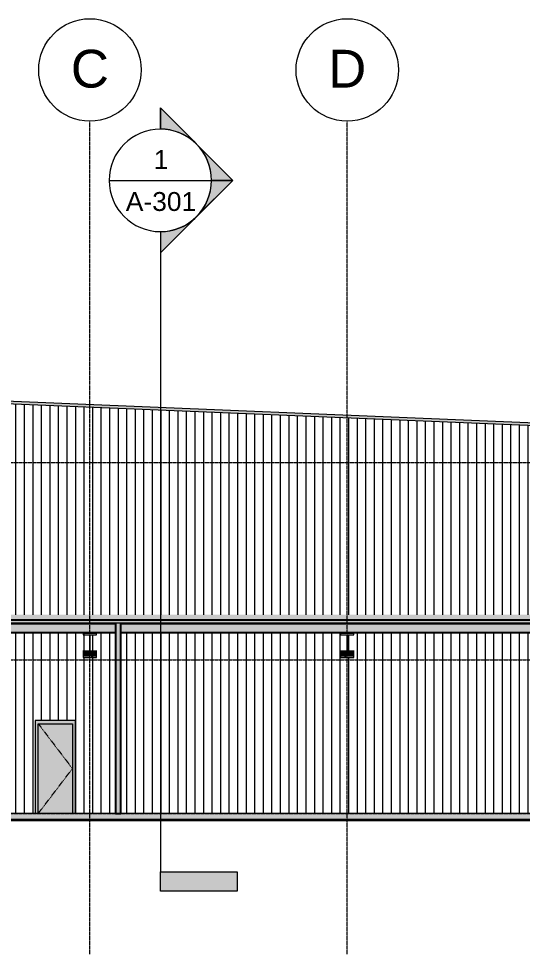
# Model space of a CAD drawing. Header units: inches. Extents: x -54868 to -186, y -265 to 853.
# Drawn here: x -20204 to -19732, y -132 to 745 of the extents above; entities that cross this region are included whole.
import ezdxf

# ---------------------------------------------------------------- set-up
doc = ezdxf.new("R2010")
doc.units = ezdxf.units.IN
doc.header["$MEASUREMENT"] = 0
doc.linetypes.add('Dash 1_16_', pattern=[0.125, 0.0625, -0.0625])
doc.linetypes.add('Grid Line 1_2_', pattern=[0.875, 0.5, -0.125, 0.125, -0.125])
for name, color, linetype, lineweight in [('A-DOOR', 31, 'Continuous', 9), ('A-DOOR-FRAM', 31, 'Continuous', 9), ('A-FLOR-LEVL', 51, 'Continuous', 9), ('A-ROOF', 132, 'Continuous', 9), ('A-WALL', 113, 'Continuous', 9), ('A-WALL-PATT', 111, 'Continuous', 9), ('C-BLDG-PADS', 91, 'Continuous', 9), ('C-TOPO', 7, 'Continuous', 9), ('G-ANNO-SYMB', 111, 'Continuous', 9), ('I-WALL', 2, 'Continuous', 9), ('S-BEAM', 12, 'Continuous', 9), ('S-GRID', 1, 'Continuous', 9), ('S-GRID-IDEN', 1, 'Continuous', 9)]:
    doc.layers.add(name, color=color, linetype=linetype, lineweight=lineweight)
doc.styles.add('Arial_1', font='arial.ttf', dxfattribs={"height": 35.407186})
doc.styles.add('Arial_2', font='arial.ttf', dxfattribs={"height": 17.703593})
pattern_1 = [(45, (22020.927, 107.706), (-19.007, 19.007), []), (45, (22020.927, 136.506), (-19.007, 19.007), [])]

# ---------------------------------------------------------------- blocks, each defined once
blk = doc.blocks.new('W-Wide Flange - W21X166-V80-Section 7')
at = {"layer": 'S-BEAM'}
for points in [[(21620.23, 168.64), (21632.5, 168.64), (21632.5, 169.23), (21620.1, 169.23), (21620.1, 168.64)], [(21620.23, 147.48), (21625.04, 147.5), (21625.04, 152.66), (21620.1, 152.66), (21620.1, 147.48)], [(21625.04, 147.48), (21625.48, 147.61), (21625.73, 147.82), (21625.91, 148.17), (21625.93, 148.37), (21625.89, 153.31), (21625.66, 152.92), (21625.24, 152.69), (21625.04, 152.66), (21625.04, 147.5)], [(21627.57, 147.48), (21627.55, 152.66), (21627.11, 152.79), (21626.79, 153.11), (21626.68, 153.55), (21626.71, 148.15), (21626.94, 147.75), (21627.18, 147.57), (21627.37, 147.5)], [(21632.5, 147.48), (21632.5, 152.66), (21627.57, 152.66), (21627.57, 147.48), (21629.91, 147.48)]]:
    blk.add_hatch(color=256, dxfattribs=at).paths.add_polyline_path(points, flags=0)
h = blk.add_hatch(dxfattribs=at)
h.set_pattern_fill('FP_11', color=256, style=0, pattern_type=2)
h.set_pattern_definition(pattern_1)
h.paths.add_polyline_path([(21620.1, 146.12), (21632.5, 146.12), (21632.5, 147.48), (21627.37, 147.5), (21627.01, 147.67), (21626.77, 147.98), (21626.68, 148.37), (21626.7, 166.58), (21626.87, 166.94), (21627.18, 167.19), (21627.57, 167.28), (21632.5, 167.28), (21632.5, 168.64), (21620.1, 168.64), (21620.1, 167.28), (21625.24, 167.25), (21625.59, 167.08), (21625.84, 166.77), (21625.93, 166.39), (21625.91, 148.17), (21625.73, 147.82), (21625.42, 147.57), (21625.04, 147.48), (21620.1, 147.48)], flags=0)
for p, q in [((21620.1, 168.64), (21620.1, 169.23)), ((21632.5, 168.64), (21632.5, 169.23)), ((21620.1, 152.66), (21620.1, 147.48)), ((21632.5, 147.48), (21632.5, 152.66))]:
    blk.add_line(p, q, dxfattribs=at)
at = {"layer": 'S-BEAM', "lineweight": 15}
for p, q in [((21632.5, 168.64), (21620.1, 168.64)), ((21620.1, 168.64), (21620.1, 167.28)), ((21620.1, 167.28), (21625.04, 167.28)), ((21627.57, 167.28), (21632.5, 167.28)), ((21632.5, 167.28), (21632.5, 168.64)), ((21625.93, 166.39), (21625.93, 148.37)), ((21626.68, 148.37), (21626.68, 166.39)), ((21625.04, 147.48), (21620.1, 147.48)), ((21620.1, 147.48), (21620.1, 146.12)), ((21620.1, 146.12), (21632.5, 146.12)), ((21632.5, 147.48), (21627.57, 147.48)), ((21632.5, 146.12), (21632.5, 147.48))]:
    blk.add_line(p, q, dxfattribs=at)
at = {"layer": 'S-BEAM', "lineweight": 15, "flags": 128}
for points in [[(21625.04, 167.28), (21625.24, 167.25), (21625.42, 167.19), (21625.59, 167.08), (21625.73, 166.94), (21625.84, 166.77), (21625.91, 166.58), (21625.93, 166.39)], [(21626.68, 166.39), (21626.7, 166.58), (21626.77, 166.77), (21626.87, 166.94), (21627.01, 167.08), (21627.18, 167.19), (21627.37, 167.25), (21627.57, 167.28)], [(21625.93, 148.37), (21625.91, 148.17), (21625.84, 147.98), (21625.73, 147.82), (21625.59, 147.67), (21625.42, 147.57), (21625.24, 147.5), (21625.04, 147.48)], [(21627.57, 147.48), (21627.37, 147.5), (21627.18, 147.57), (21627.01, 147.67), (21626.87, 147.82), (21626.77, 147.98), (21626.7, 148.17), (21626.68, 148.37)]]:
    blk.add_lwpolyline(points, dxfattribs=at)
blk = doc.blocks.new('W-Wide Flange - W21X166-772880-Section 7')
at = {"layer": 'S-BEAM'}
for points in [[(21387.83, 168.64), (21391.25, 168.64), (21391.25, 169.23), (21378.85, 169.23), (21378.85, 168.64)], [(21378.85, 147.48), (21383.79, 147.5), (21383.79, 152.66), (21378.85, 152.66), (21378.85, 147.5)], [(21383.79, 147.48), (21384.23, 147.61), (21384.48, 147.82), (21384.66, 148.17), (21384.68, 148.37), (21384.64, 153.31), (21384.41, 152.92), (21383.99, 152.69), (21383.79, 152.66), (21383.79, 147.5)], [(21386.32, 147.48), (21386.3, 152.66), (21385.86, 152.79), (21385.54, 153.11), (21385.43, 153.55), (21385.46, 148.15), (21385.69, 147.75), (21385.93, 147.57), (21386.12, 147.5)], [(21391.25, 147.48), (21391.25, 152.66), (21386.32, 152.66), (21386.32, 147.48), (21387.83, 147.48)]]:
    blk.add_hatch(color=256, dxfattribs=at).paths.add_polyline_path(points, flags=0)
h = blk.add_hatch(dxfattribs=at)
h.set_pattern_fill('FP_11', color=256, style=0, pattern_type=2)
h.set_pattern_definition(pattern_1)
h.paths.add_polyline_path([(21378.85, 146.12), (21391.25, 146.12), (21391.25, 147.48), (21386.12, 147.5), (21385.76, 147.67), (21385.52, 147.98), (21385.43, 148.37), (21385.45, 166.58), (21385.62, 166.94), (21385.93, 167.19), (21386.32, 167.28), (21391.25, 167.28), (21391.25, 168.64), (21378.85, 168.64), (21378.85, 167.28), (21383.99, 167.25), (21384.34, 167.08), (21384.59, 166.77), (21384.68, 166.39), (21384.66, 148.17), (21384.48, 147.82), (21384.17, 147.57), (21383.79, 147.48), (21378.85, 147.48)], flags=0)
for p, q in [((21378.85, 168.64), (21378.85, 169.23)), ((21391.25, 168.64), (21391.25, 169.23)), ((21378.85, 152.66), (21378.85, 147.48)), ((21391.25, 147.48), (21391.25, 152.66))]:
    blk.add_line(p, q, dxfattribs=at)
at = {"layer": 'S-BEAM', "lineweight": 15}
for p, q in [((21391.25, 168.64), (21378.85, 168.64)), ((21378.85, 168.64), (21378.85, 167.28)), ((21378.85, 167.28), (21383.79, 167.28)), ((21386.32, 167.28), (21391.25, 167.28)), ((21391.25, 167.28), (21391.25, 168.64)), ((21384.68, 166.39), (21384.68, 148.37)), ((21385.43, 148.37), (21385.43, 166.39)), ((21383.79, 147.48), (21378.85, 147.48)), ((21378.85, 147.48), (21378.85, 146.12)), ((21378.85, 146.12), (21391.25, 146.12)), ((21391.25, 147.48), (21386.32, 147.48)), ((21391.25, 146.12), (21391.25, 147.48))]:
    blk.add_line(p, q, dxfattribs=at)
at = {"layer": 'S-BEAM', "lineweight": 15, "flags": 128}
for points in [[(21383.79, 167.28), (21383.99, 167.25), (21384.17, 167.19), (21384.34, 167.08), (21384.48, 166.94), (21384.59, 166.77), (21384.66, 166.58), (21384.68, 166.39)], [(21385.43, 166.39), (21385.45, 166.58), (21385.52, 166.77), (21385.62, 166.94), (21385.76, 167.08), (21385.93, 167.19), (21386.12, 167.25), (21386.32, 167.28)], [(21384.68, 148.37), (21384.66, 148.17), (21384.59, 147.98), (21384.48, 147.82), (21384.34, 147.67), (21384.17, 147.57), (21383.99, 147.5), (21383.79, 147.48)], [(21386.32, 147.48), (21386.12, 147.5), (21385.93, 147.57), (21385.76, 147.67), (21385.62, 147.82), (21385.52, 147.98), (21385.45, 148.17), (21385.43, 148.37)]]:
    blk.add_lwpolyline(points, dxfattribs=at)
blk = doc.blocks.new('Single-Flush - 32_ x 84_-737252-Section 7')
at = {"layer": 'A-DOOR'}
blk.add_hatch(color=256, dxfattribs=at).paths.add_polyline_path([(21368.68, 0), (21368.68, 84), (21336.68, 84), (21336.68, 0)], flags=0)
at = {"layer": 'A-DOOR-FRAM'}
blk.add_hatch(color=256, dxfattribs=at).paths.add_polyline_path([(21371.68, 0), (21371.68, 87), (21333.68, 87), (21333.68, 0), (21336.68, 0), (21336.68, 84), (21368.68, 84), (21368.68, 0)], flags=0)
at = {"layer": 'A-DOOR', "linetype": 'Dash 1_16_'}
for p in [(21336.68, 84), (21336.68, 0)]:
    blk.add_line(p, (21368.68, 42), dxfattribs=at)
at = {"layer": 'A-DOOR-FRAM'}
for p, q in [((21333.68, 87), (21333.68, 0)), ((21371.68, 87), (21333.68, 87)), ((21336.68, 0), (21336.68, 84)), ((21336.68, 84), (21368.68, 84)), ((21368.68, 84), (21368.68, 0)), ((21371.68, 0), (21371.68, 87))]:
    blk.add_line(p, q, dxfattribs=at)
blk = doc.blocks.new('Girt_Z - 8_D-834020-Section 7')
at = {"layer": 'S-BEAM'}
h = blk.add_hatch(color=256, dxfattribs=at)
h.paths.add_polyline_path([(20903.65, 177.34), (21117.3, 177.34), (21117.3, 177.43), (20902.55, 177.43), (20902.55, 177.34)], flags=0)
h.paths.add_polyline_path([(21136.06, 177.34), (21235.18, 177.34), (21235.18, 177.43), (21122.3, 177.43), (21122.3, 177.34)], flags=0)
h.paths.add_polyline_path([(21288.68, 177.34), (21288.68, 177.43), (21240.18, 177.43), (21240.18, 177.34), (21271.63, 177.34)], flags=0)
h.paths.add_polyline_path([(21293.68, 177.34), (21409.12, 177.34), (21409.12, 177.43), (21293.68, 177.43)], flags=0)
h.paths.add_polyline_path([(21414.12, 177.34), (22786.18, 177.34), (22786.18, 177.43), (21414.12, 177.43)], flags=0)
h = blk.add_hatch(color=256, dxfattribs=at)
h.paths.add_polyline_path([(20902.55, 177.14), (21117.3, 177.15), (21117.3, 177.34), (20902.55, 177.31), (20902.55, 177.24)], flags=0)
h.paths.add_polyline_path([(21122.3, 177.14), (21235.18, 177.16), (21235.18, 177.34), (21122.3, 177.31), (21122.3, 177.15)], flags=0)
h.paths.add_polyline_path([(21240.18, 177.14), (21288.68, 177.16), (21288.68, 177.34), (21240.18, 177.25), (21240.18, 177.16)], flags=0)
h.paths.add_polyline_path([(21293.68, 177.14), (21409.12, 177.17), (21409.12, 177.34), (21293.68, 177.25), (21293.68, 177.16)], flags=0)
h.paths.add_polyline_path([(21484.66, 177.14), (22786.18, 177.14), (22786.18, 177.34), (21414.12, 177.24), (21414.12, 177.14)], flags=0)
h = blk.add_hatch(color=256, dxfattribs=at)
h.paths.add_polyline_path([(20902.55, 169.86), (21117.3, 169.86), (21117.3, 177.14), (20902.55, 177.14), (20902.55, 170.17)], flags=0)
h.paths.add_polyline_path([(21232.89, 169.86), (21235.18, 169.86), (21235.18, 177.14), (21122.3, 177.14), (21122.3, 169.86), (21213.52, 169.86)], flags=0)
h.paths.add_polyline_path([(21240.18, 169.86), (21288.68, 169.86), (21288.68, 177.14), (21240.18, 177.14), (21240.18, 170.17)], flags=0)
h.paths.add_polyline_path([(22782.24, 169.86), (22786.18, 169.86), (22786.18, 177.14), (21414.12, 177.14), (21414.12, 169.86), (22762.87, 169.86)], flags=0)
h.paths.add_polyline_path([(21293.68, 169.86), (21409.12, 169.86), (21409.12, 177.14), (21293.68, 177.14), (21293.68, 170.17)], flags=0)
h = blk.add_hatch(color=256, dxfattribs=at)
h.paths.add_polyline_path([(20903.65, 169.23), (21117.3, 169.23), (21117.3, 169.79), (20902.55, 169.79), (20902.55, 169.23)], flags=0)
h.paths.add_polyline_path([(21136.06, 169.23), (21235.18, 169.23), (21235.18, 169.79), (21122.3, 169.79), (21122.3, 169.23)], flags=0)
h.paths.add_polyline_path([(21257.1, 169.23), (21288.68, 169.23), (21288.68, 169.79), (21240.18, 169.79), (21240.18, 169.23), (21252.26, 169.23)], flags=0)
h.paths.add_polyline_path([(21293.68, 169.23), (21409.12, 169.23), (21409.12, 169.79), (21293.68, 169.79)], flags=0)
h.paths.add_polyline_path([(21414.12, 169.23), (22786.18, 169.23), (22786.18, 169.79), (21414.12, 169.79)], flags=0)
for p, q in [((21409.12, 177.43), (21293.68, 177.43)), ((22786.18, 177.43), (21414.12, 177.43)), ((21293.68, 169.86), (21409.12, 169.86)), ((21293.68, 169.79), (21409.12, 169.79)), ((21293.68, 169.23), (21409.12, 169.23)), ((21414.12, 169.86), (22786.18, 169.86)), ((21414.12, 169.79), (22786.18, 169.79)), ((21414.12, 169.23), (22786.18, 169.23))]:
    blk.add_line(p, q, dxfattribs=at)
blk = doc.blocks.new('Grid - Grid Head - Circle-14747-Section 7')
at = {"layer": 'S-GRID-IDEN'}
blk.add_circle((21143.8, 696.66), 48, dxfattribs=at)
blk = doc.blocks.new('Section - 3_32_ x 3_8_-18514-Section 7')
at = {"layer": 'G-ANNO-SYMB'}
blk.add_hatch(color=256, dxfattribs=at).paths.add_polyline_path([(22382.53, -54.82), (22310.53, -54.82), (22310.53, -72.82), (22382.53, -72.82)], flags=0)
for p, q in [((22310.53, -72.82), (22310.53, -54.82)), ((22310.53, -54.82), (22382.53, -54.82)), ((22382.53, -54.82), (22382.53, -72.82)), ((22382.53, -72.82), (22310.53, -72.82))]:
    blk.add_line(p, q, dxfattribs=at)
blk = doc.blocks.new('Section - Section Head - Filled-1526-Section 7')
at = {"layer": 'G-ANNO-SYMB'}
h = blk.add_hatch(color=256, dxfattribs=at)
edge = h.paths.add_edge_path(flags=0)
edge.add_arc((22310.53, 593.16), 48.06, 47.9216, 90)
edge.add_line((22310.53, 641.22), (22310.53, 661.04))
edge.add_line((22310.53, 661.04), (22342.74, 628.83))
h = blk.add_hatch(color=256, dxfattribs=at)
edge = h.paths.add_edge_path(flags=0)
edge.add_line((22344.47, 627.1), (22378.41, 593.16))
edge.add_line((22378.41, 593.16), (22358.53, 593.16))
edge.add_arc((22310.53, 593.16), 48, 360, 405)
h = blk.add_hatch(color=256, dxfattribs=at)
edge = h.paths.add_edge_path(flags=0)
edge.add_arc((22310.53, 593.16), 48, 315, 360)
edge.add_line((22358.53, 593.16), (22378.41, 593.16))
edge.add_line((22378.41, 593.16), (22344.47, 559.22))
h = blk.add_hatch(color=256, dxfattribs=at)
edge = h.paths.add_edge_path(flags=0)
edge.add_line((22342.74, 557.48), (22310.53, 525.27))
edge.add_line((22310.53, 525.27), (22310.53, 545.09))
edge.add_arc((22310.53, 593.16), 48.06, 270, 312.0784)
for p, q in [((22378.41, 593.16), (22310.53, 661.04)), ((22310.53, 641.16), (22310.53, 661.04)), ((22342.74, 628.83), (22310.53, 661.04)), ((22310.53, 661.04), (22310.53, 641.22)), ((22378.41, 593.16), (22344.47, 627.1)), ((22378.41, 593.16), (22310.53, 525.27)), ((22344.47, 559.22), (22378.41, 593.16)), ((22358.53, 593.16), (22378.41, 593.16)), ((22378.41, 593.16), (22358.53, 593.16)), ((22310.53, 525.27), (22342.74, 557.48)), ((22310.53, 545.16), (22310.53, 525.27)), ((22310.53, 545.09), (22310.53, 525.27))]:
    blk.add_line(p, q, dxfattribs=at)
for radius, start, end in [(48, 90, 270), (48.06, 47.9216, 90), (48, 270, 90), (48, 360, 45), (48, 315, 360), (48.06, 270, 312.0784)]:
    blk.add_arc((22310.53, 593.16), radius, start, end, dxfattribs=at)

msp = doc.modelspace()

# ---------------------------------------------------------------- hatches: boundary and pattern name
at = {"layer": 'A-ROOF'}
for points in [[(-19100.4931, 337.33505), (-19100.4931, 340.21254), (-20400.2431, 394.36879), (-20400.2431, 391.4913), (-19108.2752, 337.6593)], [(-18735.8681, 178.14521), (-18735.8681, 181.0227), (-20633.6181, 181.0227), (-20633.6181, 178.14521), (-18740.30457, 178.14521)]]:
    msp.add_hatch(color=256, dxfattribs=at).paths.add_polyline_path(points, flags=0)
h = msp.add_hatch(color=256, dxfattribs=at)
h.paths.add_polyline_path([(-20231.55395, 181.0227), (-18735.8681, 181.0227), (-18735.8681, 186.31713), (-19153.0925, 186.31713), (-19153.0925, 186.20255), (-19185.8681, 186.20255), (-19185.8681, 183.0227), (-19186.1181, 183.0227), (-19186.1181, 186.20255), (-20400.2431, 186.20255), (-20400.2431, 187.52986), (-20633.6181, 187.52986), (-20633.6181, 181.0227), (-20250.92082, 181.0227)], flags=0)
h.paths.add_polyline_path([(-20623.97357, 186.68172), (-20623.97357, 187.08846), (-20616.01263, 187.06909), (-20616.01263, 186.68172), (-20618.89145, 186.68172)], flags=0)
at = {"layer": 'A-WALL-PATT'}
h = msp.add_hatch(dxfattribs=at)
h.set_pattern_fill('FP_15', color=256, style=0, pattern_type=2)
h.set_pattern_definition([(90, (22305.219, 0), (-8, 5e-16), [])])
h.paths.add_polyline_path([(-20400.2431, 0), (-20365.3681, 0), (-20365.3681, 87), (-20327.3681, 87), (-20327.3681, 0), (-20287.3681, 0), (-20287.3681, 169.23363), (-20372.5431, 169.23363), (-20372.5431, 167.27709), (-20377.67614, 167.25475), (-20378.03301, 167.08275), (-20378.27996, 166.77281), (-20378.3681, 166.38631), (-20378.33311, 153.30741), (-20378.10141, 152.91529), (-20377.70584, 152.68948), (-20377.4781, 152.65977), (-20372.5431, 152.65977), (-20372.5431, 146.11874), (-20384.9431, 146.11874), (-20384.9431, 152.65977), (-20379.76515, 152.69481), (-20379.3734, 152.92669), (-20379.14778, 153.32261), (-20379.1181, 153.55054), (-20379.14041, 166.58453), (-20379.31227, 166.9417), (-20379.62194, 167.18887), (-20380.0081, 167.27709), (-20384.9431, 167.27709), (-20384.9431, 169.23363), (-20400.2431, 169.23363), (-20400.2431, 20.17505)], flags=0)
h.paths.add_polyline_path([(-19728.0152, 0), (-19270.0556, 0), (-19270.0556, 2), (-19269.1181, 2), (-19269.1181, 91), (-19270.0556, 91), (-19270.0556, 93), (-19269.1181, 93), (-19269.1181, 98.449), (-19153.0925, 98.449), (-19153.0925, 169.23363), (-19166.2931, 169.23363), (-19166.37582, 167.27709), (-19171.42614, 167.25475), (-19171.78301, 167.08275), (-19172.02996, 166.77281), (-19172.1181, 166.38631), (-19172.08311, 153.30741), (-19171.85141, 152.91529), (-19171.45584, 152.68948), (-19171.21754, 152.65977), (-19166.2931, 152.65977), (-19166.37582, 146.11874), (-19178.6931, 146.11874), (-19178.6931, 152.65977), (-19173.51515, 152.69481), (-19173.1234, 152.92669), (-19172.89778, 153.32261), (-19172.8681, 153.55054), (-19172.89041, 166.58453), (-19173.06227, 166.9417), (-19173.37194, 167.18887), (-19173.7581, 167.27709), (-19178.6931, 167.27709), (-19178.6931, 169.23363), (-19407.90348, 169.23363), (-19407.90348, 167.27709), (-19413.03652, 167.25475), (-19413.39338, 167.08275), (-19413.64034, 166.77281), (-19413.72848, 166.38631), (-19413.69348, 153.30741), (-19413.46179, 152.91529), (-19413.06621, 152.68948), (-19412.83848, 152.65977), (-19407.90348, 152.65977), (-19407.90348, 146.11874), (-19420.30348, 146.11874), (-19420.30348, 152.65977), (-19415.12552, 152.69481), (-19414.73378, 152.92669), (-19414.50816, 153.32261), (-19414.47848, 153.55054), (-19414.50079, 166.58453), (-19414.67265, 166.9417), (-19414.98232, 167.18887), (-19415.36848, 167.27709), (-19420.30348, 167.27709), (-19420.30348, 169.23363), (-19648.7931, 169.23363), (-19648.7931, 167.27709), (-19653.92614, 167.25475), (-19654.28301, 167.08275), (-19654.52996, 166.77281), (-19654.6181, 166.38631), (-19654.58311, 153.30741), (-19654.35141, 152.91529), (-19653.95584, 152.68948), (-19653.7281, 152.65977), (-19648.7931, 152.65977), (-19648.7931, 146.11874), (-19661.1931, 146.11874), (-19661.1931, 152.65977), (-19656.01515, 152.69481), (-19655.6234, 152.92669), (-19655.39778, 153.32261), (-19655.3681, 153.55054), (-19655.39041, 166.58453), (-19655.56227, 166.9417), (-19655.87194, 167.18887), (-19656.2581, 167.27709), (-19661.1931, 167.27709), (-19661.1931, 169.23363), (-19890.0431, 169.23363), (-19890.0431, 167.27709), (-19895.17614, 167.25475), (-19895.53301, 167.08275), (-19895.77996, 166.77281), (-19895.8681, 166.38631), (-19895.83311, 153.30741), (-19895.60141, 152.91529), (-19895.20584, 152.68948), (-19894.9781, 152.65977), (-19890.0431, 152.65977), (-19890.0431, 146.11874), (-19902.4431, 146.11874), (-19902.4431, 152.65977), (-19897.26515, 152.69481), (-19896.8734, 152.92669), (-19896.64778, 153.32261), (-19896.6181, 153.55054), (-19896.64041, 166.58453), (-19896.81227, 166.9417), (-19897.12194, 167.18887), (-19897.5081, 167.27709), (-19902.4431, 167.27709), (-19902.4431, 169.23363), (-20108.4306, 169.23363), (-20108.4306, 0), (-19882.9502, 0)], flags=0)
h.paths.add_polyline_path([(-20228.8681, 0), (-20188.8681, 0), (-20188.8681, 87), (-20150.8681, 87), (-20150.8681, 0), (-20113.4306, 0), (-20113.4306, 169.23363), (-20131.2931, 169.23363), (-20131.2931, 167.27709), (-20136.42614, 167.25475), (-20136.78301, 167.08275), (-20137.02996, 166.77281), (-20137.1181, 166.38631), (-20137.08311, 153.30741), (-20136.85141, 152.91529), (-20136.45584, 152.68948), (-20136.2281, 152.65977), (-20131.2931, 152.65977), (-20131.2931, 146.11874), (-20143.6931, 146.11874), (-20143.6931, 152.65977), (-20138.51515, 152.69481), (-20138.1234, 152.92669), (-20137.89778, 153.32261), (-20137.8681, 153.55054), (-20137.89041, 166.58453), (-20138.06227, 166.9417), (-20138.37194, 167.18887), (-20138.7581, 167.27709), (-20143.6931, 167.27709), (-20143.6931, 169.23363), (-20228.8681, 169.23363), (-20228.8681, 94.75)], flags=0)
h.paths.add_polyline_path([(-20376.06763, 93.76791), (-20376.13794, 93.8517), (-20375.60247, 94.301), (-20375.60247, 96.62006), (-20375.4931, 96.61719), (-20375.4931, 94.25), (-20375.60247, 94.15822)], flags=0)
h.paths.add_polyline_path([(-20382.91857, 93.76791), (-20383.4931, 94.301), (-20383.4931, 96.61719), (-20383.38372, 96.62128), (-20383.32294, 94.25), (-20382.84826, 93.8517)], flags=0)
h.paths.add_polyline_path([(-20270.2877, 96), (-20233.8681, 96), (-20233.8681, 169.23363), (-20282.3681, 169.23363), (-20282.3681, 96)], flags=0)
h.paths.add_polyline_path([(-20376.80551, 96.69531), (-20383.30566, 96.69531), (-20383.3056, 96.80469), (-20375.6806, 96.80469), (-20375.68057, 96.69531)], flags=0)
h.paths.add_polyline_path([(-20382.91857, 142.01791), (-20383.4931, 142.551), (-20383.4931, 144.86719), (-20383.38372, 144.86719), (-20383.3056, 142.48545), (-20382.89433, 142.0468)], flags=0)
h.paths.add_polyline_path([(-20376.06763, 142.01791), (-20376.13794, 142.1017), (-20375.60247, 142.551), (-20375.60247, 144.87006), (-20375.4931, 144.86719), (-20375.4931, 142.5), (-20375.68057, 142.34269)], flags=0)
h.paths.add_polyline_path([(-20377.16492, 144.94531), (-20383.30566, 144.94531), (-20383.30566, 145.05469), (-20375.6806, 145.05469), (-20375.68057, 144.94531), (-20376.80551, 144.94531)], flags=0)
h.paths.add_polyline_path([(-20289.65457, 177.43485), (-20287.3681, 177.43485), (-20287.3681, 178.14521), (-20400.2431, 178.14521), (-20400.2431, 177.43485), (-20309.02145, 177.43485)], flags=0)
h.paths.add_polyline_path([(-19166.37582, 177.43485), (-19153.0925, 177.43485), (-19153.0925, 178.14521), (-20108.4306, 178.14521), (-20108.4306, 177.43485), (-19185.7427, 177.43485)], flags=0)
h.paths.add_polyline_path([(-20282.3681, 177.43485), (-20233.8681, 177.43485), (-20233.8681, 178.14521), (-20282.3681, 178.14521)], flags=0)
h.paths.add_polyline_path([(-20177.18671, 177.43485), (-20113.4306, 177.43485), (-20113.4306, 178.14521), (-20228.8681, 178.14521), (-20228.8681, 177.43485), (-20192.8202, 177.43485)], flags=0)
h.paths.add_polyline_path([(-19650.5477, 186.20255), (-19186.1181, 186.20255), (-19186.1181, 241.25), (-19185.8681, 241.25), (-19185.8681, 186.20255), (-19153.0925, 186.20255), (-19153.0925, 339.52669), (-20228.82643, 384.34894), (-20228.82643, 240), (-20400.2431, 240), (-20400.2431, 186.20255), (-19728.0152, 186.20255)], flags=0)
h.paths.add_polyline_path([(-19220.4931, 192.64103), (-19223.09782, 192.86892), (-19225.6234, 193.54564), (-19227.9931, 194.65065), (-19230.13491, 196.15037), (-19231.98377, 197.99922), (-19233.48348, 200.14103), (-19234.58849, 202.51073), (-19235.26522, 205.03631), (-19235.4931, 207.64103), (-19235.26522, 210.24576), (-19234.58849, 212.77134), (-19233.48348, 215.14103), (-19231.98377, 217.28285), (-19230.13491, 219.1317), (-19227.9931, 220.63141), (-19225.6234, 221.73642), (-19223.09782, 222.41315), (-19220.4931, 222.64103), (-19217.88838, 222.41315), (-19215.3628, 221.73642), (-19212.9931, 220.63141), (-19210.85129, 219.1317), (-19209.00243, 217.28285), (-19207.50272, 215.14103), (-19206.39771, 212.77134), (-19205.72098, 210.24576), (-19205.4931, 207.64103), (-19205.72098, 205.03631), (-19206.39771, 202.51073), (-19207.50272, 200.14103), (-19209.00243, 197.99922), (-19210.85129, 196.15037), (-19212.9931, 194.65065), (-19215.3628, 193.54564), (-19217.88838, 192.86892)], flags=0)
at = {"layer": 'C-BLDG-PADS'}
h = msp.add_hatch(dxfattribs=at)
h.set_pattern_fill('FP_12', color=256, style=0, pattern_type=2)
h.set_pattern_definition([(50, (22020.927, 107.706), (55.0854, -4.81984), [5.76, -63.36]), (355, (22020.927, 107.706), (-10.65569, 57.76853), [4.608, -50.688]), (100.451, (22025.517, 107.305), (44.42947, 52.94866), [4.895, -53.848]), (46.184, (22020.93, 123.066), (81.96444, -12.71212), [8.64, -95.04]), (96.636, (22027.76, 122.01), (71.7815, 74.81238), [7.343, -80.772]), (351.184, (22020.93, 123.07), (71.78195, 74.81243), [6.912, -76.032]), (21, (22028.607, 119.226), (45.84207, -30.92146), [5.76, -63.36]), (326, (22028.607, 119.226), (18.687064, 55.69148), [4.608, -50.688]), (71.451, (22032.427, 116.65), (64.52891, 24.77011), [4.895, -53.848]), (37.5, (22020.927, 107.706), (0.933895, 25.566816), [2.534, -47.539, 2.534, -48.922, -50.88]), (37.5, (22020.927, 107.706), (0.933895, 25.566816), [-101.53, 2.534, -48.346]), (7.5, (22020.927, 107.706), (20.20404, 30.291303), [2.534, -26.803, 2.534, -46.387, -19.392]), (7.5, (22020.927, 107.706), (20.20404, 30.291303), [-78.259, 2.534, -16.858]), (327.5, (22003.8, 107.706), (40.9977845, -1.732403), [2.534, -16.666, 2.534, -57.37, -79.488]), (327.5, (22003.8, 107.706), (40.9977845, -1.732403), [-79.104, 2.534, -76.954]), (317.5, (21996.12, 107.706), (44.788883, 7.68784), [2.534, -22.426, 2.534, -37.248, -56.448]), (317.5, (21996.12, 107.706), (44.788883, 7.68784), [-64.742, 2.534, -53.914])])
h.paths.add_polyline_path([(-18723.1181, -6), (-18723.1181, 0), (-20626.0305, 0), (-20626.0305, -6), (-18798.4052, -6)], flags=0)
at = {"layer": 'I-WALL'}
msp.add_hatch(color=256, dxfattribs=at).paths.add_polyline_path([(-20108.4306, 0), (-20108.4306, 178.14521), (-20113.4306, 178.14521), (-20113.4306, 0)], flags=0)

# ---------------------------------------------------------------- linework, layer by layer
at = {"layer": 'A-FLOR-LEVL', "linetype": 'Grid Line 1_2_'}
for p, q in [((-21160.94508, 328.82637), (-18295.17481, 328.82637)), ((-21160.94508, 144), (-18295.17481, 144)), ((-21160.94508, 0), (-18295.17481, 0))]:
    msp.add_line(p, q, dxfattribs=at)
at = {"layer": 'A-ROOF'}
for p, q in [((-20400.2431, 394.36879), (-19100.4931, 340.21254)), ((-19100.4931, 337.33505), (-20400.2431, 391.4913))]:
    msp.add_line(p, q, dxfattribs=at)
at = {"layer": 'A-ROOF', "lineweight": 25}
for p, q in [((-18735.8681, 181.0227), (-20633.6181, 181.0227)), ((-20228.8681, 178.14521), (-20113.4306, 178.14521)), ((-20108.4306, 178.14521), (-18735.8681, 178.14521))]:
    msp.add_line(p, q, dxfattribs=at)
at = {"layer": 'A-WALL'}
msp.add_line((-20108.4306, 178.14521), (-20113.4306, 178.14521), dxfattribs=at)
at = {"layer": 'C-BLDG-PADS'}
for p, q in [((-18723.1181, 0), (-20622.3681, 0)), ((-20626.0305, -6), (-18723.1181, -6))]:
    msp.add_line(p, q, dxfattribs=at)
at = {"layer": 'C-TOPO', "lineweight": 35}
for p, q in [((-20445.54089, -6.00628), (-20054.98793, -6.00628)), ((-20054.98793, -6.00628), (-18792.9129, -6.00628))]:
    msp.add_line(p, q, dxfattribs=at)
at = {"layer": 'C-TOPO'}
for p in [(-20445.54054, -6.00628), (-18792.91407, -6.00628)]:
    msp.add_line(p, (-20054.98829, -6.00628), dxfattribs=at)
at = {"layer": 'G-ANNO-SYMB'}
for p, q in [((-20119.45121, 593.15708), (-20023.45121, 593.15708)), ((-20071.45121, 545.15708), (-20071.45121, -54.81697))]:
    msp.add_line(p, q, dxfattribs=at)
at = {"layer": 'I-WALL', "lineweight": 25}
for p, q in [((-20113.4306, 178.14521), (-20113.4306, 0)), ((-20108.4306, 0), (-20108.4306, 178.14521)), ((-20113.4306, 0), (-20108.4306, 0))]:
    msp.add_line(p, q, dxfattribs=at)
at = {"layer": 'S-GRID', "linetype": 'Grid Line 1_2_'}
for p, q in [((-20137.4931, -132), (-20137.4931, 648.65882)), ((-19896.2431, -132), (-19896.2431, 648.65882))]:
    msp.add_line(p, q, dxfattribs=at)

# ---------------------------------------------------------------- block references
at = {"layer": 'A-DOOR'}
msp.add_blockref('Single-Flush - 32_ x 84_-737252-Section 7', (-41522.54591, 0), dxfattribs=at)
at = {"layer": 'G-ANNO-SYMB'}
for name in ['Section - Section Head - Filled-1526-Section 7', 'Section - 3_32_ x 3_8_-18514-Section 7']:
    msp.add_blockref(name, (-42381.98223, 0), dxfattribs=at)
at = {"layer": 'S-BEAM'}
for name in ['Girt_Z - 8_D-834020-Section 7', 'W-Wide Flange - W21X166-772880-Section 7', 'W-Wide Flange - W21X166-V80-Section 7']:
    msp.add_blockref(name, (-41522.54591, 0), dxfattribs=at)
at = {"layer": 'S-GRID-IDEN'}
for p in [(-41281.29591, 0), (-41040.04591, 0)]:
    msp.add_blockref('Grid - Grid Head - Circle-14747-Section 7', p, dxfattribs=at)

# ---------------------------------------------------------------- texts
at = {"layer": 'G-ANNO-SYMB', "attachment_point": 2, "line_spacing_factor": 0.938532, "style": 'Arial_2'}
for s, insert, char_height, width in [('1', (-20070.83647, 621.49532), 17.70359, 16.416), ('A-301', (-20070.83647, 582.22284), 17.703593, 78.624)]:
    msp.add_mtext(s, dxfattribs=dict(at, insert=insert, char_height=char_height, width=width))

# ---------------------------------------------------------------- next in the draw order: texts
at = {"layer": 'S-GRID-IDEN', "char_height": 35.40719, "width": 42.336, "attachment_point": 2, "line_spacing_factor": 0.938532, "style": 'Arial_1', "bg_fill": 3, "box_fill_scale": 1.25, "bg_fill_color": 0, "bg_fill_transparency": 0}
for s, insert in [('C', (-20137.50233, 715.53256)), ('D', (-19896.25233, 715.53256))]:
    msp.add_mtext(s, dxfattribs=dict(at, insert=insert))

doc.saveas('drawing.dxf')
